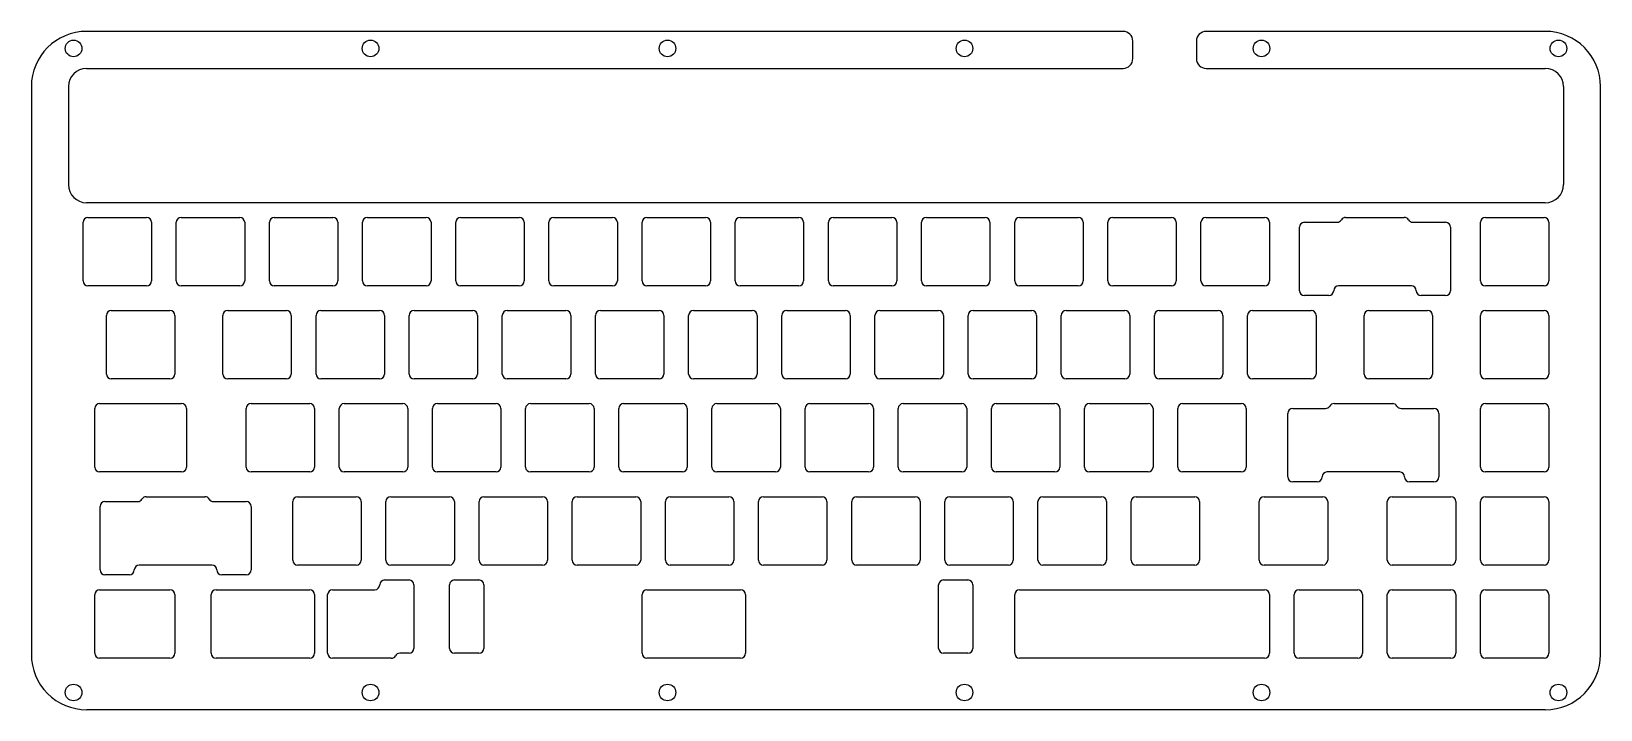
# Model space of a CAD drawing. Extents: x 46 to 367, y -189 to -50.
import ezdxf

# ---------------------------------------------------------------- set-up
doc = ezdxf.new("R2010")
doc.units = 0
doc.header["$MEASUREMENT"] = 0
doc.layers.get('0').update_dxf_attribs({"linetype": 'CONTINUOUS'})

msp = doc.modelspace()

# ---------------------------------------------------------------- linework, layer by layer
at = {"color": 0}
for p, q in [((269, -49.69), (57.07, -49.69)), ((355.35, -49.69), (286, -49.69)), ((271, -55.27), (271, -51.69)), ((284, -51.69), (284, -55.27)), ((57.07, -57.27), (269, -57.27)), ((286, -57.27), (355.35, -57.27)), ((45.77, -61), (45.77, -177.19)), ((366.66, -177.2), (366.66, -61)), ((56.34, -100.77), (56.34, -88.77)), ((57.34, -87.77), (69.34, -87.77)), ((70.34, -88.77), (70.34, -100.77)), ((75.39, -100.77), (75.39, -88.77)), ((76.39, -87.77), (88.39, -87.77)), ((89.39, -88.77), (89.39, -100.77)), ((94.44, -100.77), (94.44, -88.77)), ((95.44, -87.77), (107.44, -87.77)), ((108.44, -88.77), (108.44, -100.77)), ((113.49, -100.77), (113.49, -88.77)), ((114.49, -87.77), (126.49, -87.77)), ((127.49, -88.77), (127.49, -100.77)), ((132.54, -100.77), (132.54, -88.77)), ((133.54, -87.77), (145.54, -87.77)), ((146.54, -88.77), (146.54, -100.77)), ((151.59, -100.77), (151.59, -88.77)), ((152.59, -87.77), (164.59, -87.77)), ((165.59, -88.77), (165.59, -100.77)), ((170.64, -100.77), (170.64, -88.77)), ((171.64, -87.77), (183.64, -87.77)), ((184.64, -88.77), (184.64, -100.77)), ((189.69, -100.77), (189.69, -88.77)), ((190.69, -87.77), (202.69, -87.77)), ((203.69, -88.77), (203.69, -100.77)), ((208.74, -100.77), (208.74, -88.77)), ((209.74, -87.77), (221.74, -87.77)), ((222.74, -88.77), (222.74, -100.77)), ((227.79, -100.77), (227.79, -88.77)), ((228.79, -87.77), (240.79, -87.77)), ((241.79, -88.77), (241.79, -100.77)), ((246.84, -100.77), (246.84, -88.77)), ((247.84, -87.77), (259.84, -87.77)), ((260.84, -88.77), (260.84, -100.77)), ((265.89, -100.77), (265.89, -88.77)), ((266.89, -87.77), (278.89, -87.77)), ((279.89, -88.77), (279.89, -100.77)), ((284.94, -100.77), (284.94, -88.77)), ((285.94, -87.77), (297.94, -87.77)), ((298.94, -88.77), (298.94, -100.77)), ((305.08, -102.77), (305.08, -89.77)), ((306.08, -88.77), (312.79, -88.77)), ((314.52, -87.77), (326.52, -87.77)), ((328.25, -88.77), (334.96, -88.77)), ((335.96, -89.77), (335.96, -102.77)), ((342.09, -100.77), (342.09, -88.77)), ((343.09, -87.77), (355.09, -87.77)), ((356.09, -88.77), (356.09, -100.77)), ((69.34, -101.77), (57.34, -101.77)), ((88.39, -101.77), (76.39, -101.77)), ((107.44, -101.77), (95.44, -101.77)), ((126.49, -101.77), (114.49, -101.77)), ((145.54, -101.77), (133.54, -101.77)), ((164.59, -101.77), (152.59, -101.77)), ((183.64, -101.77), (171.64, -101.77)), ((202.69, -101.77), (190.69, -101.77)), ((221.74, -101.77), (209.74, -101.77)), ((240.79, -101.77), (228.79, -101.77)), ((259.84, -101.77), (247.84, -101.77)), ((278.89, -101.77), (266.89, -101.77)), ((297.94, -101.77), (285.94, -101.77)), ((327.96, -101.77), (313.08, -101.77)), ((355.09, -101.77), (343.09, -101.77)), ((311.08, -103.77), (306.08, -103.77)), ((334.96, -103.77), (329.96, -103.77)), ((61.11, -119.82), (61.11, -107.82)), ((62.11, -106.82), (74.11, -106.82)), ((75.11, -107.82), (75.11, -119.82)), ((84.92, -119.82), (84.92, -107.82)), ((85.92, -106.82), (97.92, -106.82)), ((98.92, -107.82), (98.92, -119.82)), ((103.97, -119.82), (103.97, -107.82)), ((104.97, -106.82), (116.97, -106.82)), ((117.97, -107.82), (117.97, -119.82)), ((123.02, -119.82), (123.02, -107.82)), ((124.02, -106.82), (136.02, -106.82)), ((137.02, -107.82), (137.02, -119.82)), ((142.07, -119.82), (142.07, -107.82)), ((143.07, -106.82), (155.07, -106.82)), ((156.07, -107.82), (156.07, -119.82)), ((161.12, -119.82), (161.12, -107.82)), ((162.12, -106.82), (174.12, -106.82)), ((175.12, -107.82), (175.12, -119.82)), ((180.17, -119.82), (180.17, -107.82)), ((181.17, -106.82), (193.17, -106.82)), ((194.17, -107.82), (194.17, -119.82)), ((199.22, -119.82), (199.22, -107.82)), ((200.22, -106.82), (212.22, -106.82)), ((213.22, -107.82), (213.22, -119.82)), ((218.27, -119.82), (218.27, -107.82)), ((219.27, -106.82), (231.27, -106.82)), ((232.27, -107.82), (232.27, -119.82)), ((237.32, -119.82), (237.32, -107.82)), ((238.32, -106.82), (250.32, -106.82)), ((251.32, -107.82), (251.32, -119.82)), ((256.37, -119.82), (256.37, -107.82)), ((257.37, -106.82), (269.37, -106.82)), ((270.37, -107.82), (270.37, -119.82)), ((275.42, -119.82), (275.42, -107.82)), ((276.42, -106.82), (288.42, -106.82)), ((289.42, -107.82), (289.42, -119.82)), ((294.47, -119.82), (294.47, -107.82)), ((295.47, -106.82), (307.47, -106.82)), ((308.47, -107.82), (308.47, -119.82)), ((318.28, -119.82), (318.28, -107.82)), ((319.28, -106.82), (331.28, -106.82)), ((332.28, -107.82), (332.28, -119.82)), ((342.09, -119.82), (342.09, -107.82)), ((343.09, -106.82), (355.09, -106.82)), ((356.09, -107.82), (356.09, -119.82)), ((74.11, -120.82), (62.11, -120.82)), ((97.92, -120.82), (85.92, -120.82)), ((116.97, -120.82), (104.97, -120.82)), ((136.02, -120.82), (124.02, -120.82)), ((155.07, -120.82), (143.07, -120.82)), ((174.12, -120.82), (162.12, -120.82)), ((193.17, -120.82), (181.17, -120.82)), ((212.22, -120.82), (200.22, -120.82)), ((231.27, -120.82), (219.27, -120.82)), ((250.32, -120.82), (238.32, -120.82)), ((269.37, -120.82), (257.37, -120.82)), ((288.42, -120.82), (276.42, -120.82)), ((307.47, -120.82), (295.47, -120.82)), ((331.28, -120.82), (319.28, -120.82)), ((355.09, -120.82), (343.09, -120.82)), ((58.72, -138.87), (58.72, -126.87)), ((59.72, -125.87), (76.49, -125.87)), ((77.49, -126.87), (77.49, -138.87)), ((89.68, -138.87), (89.68, -126.87)), ((90.68, -125.87), (102.68, -125.87)), ((103.68, -126.87), (103.68, -138.87)), ((108.73, -138.87), (108.73, -126.87)), ((109.73, -125.87), (121.73, -125.87)), ((122.73, -126.87), (122.73, -138.87)), ((127.78, -138.87), (127.78, -126.87)), ((128.78, -125.87), (140.78, -125.87)), ((141.78, -126.87), (141.78, -138.87)), ((146.83, -138.87), (146.83, -126.87)), ((147.83, -125.87), (159.83, -125.87)), ((160.83, -126.87), (160.83, -138.87)), ((165.88, -138.87), (165.88, -126.87)), ((166.88, -125.87), (178.88, -125.87)), ((179.88, -126.87), (179.88, -138.87)), ((184.93, -138.87), (184.93, -126.87)), ((185.93, -125.87), (197.93, -125.87)), ((198.93, -126.87), (198.93, -138.87)), ((203.98, -138.87), (203.98, -126.87)), ((204.98, -125.87), (216.98, -125.87)), ((217.98, -126.87), (217.98, -138.87)), ((223.03, -138.87), (223.03, -126.87)), ((224.03, -125.87), (236.03, -125.87)), ((237.03, -126.87), (237.03, -138.87)), ((242.08, -138.87), (242.08, -126.87)), ((243.08, -125.87), (255.08, -125.87)), ((256.08, -126.87), (256.08, -138.87)), ((261.13, -138.87), (261.13, -126.87)), ((262.13, -125.87), (274.13, -125.87)), ((275.13, -126.87), (275.13, -138.87)), ((280.18, -138.87), (280.18, -126.87)), ((281.18, -125.87), (293.18, -125.87)), ((294.18, -126.87), (294.18, -138.87)), ((302.7, -140.87), (302.7, -127.87)), ((303.7, -126.87), (310.41, -126.87)), ((312.14, -125.87), (324.14, -125.87)), ((325.87, -126.87), (332.58, -126.87)), ((333.58, -127.87), (333.58, -140.87)), ((342.09, -138.87), (342.09, -126.87)), ((343.09, -125.87), (355.09, -125.87)), ((356.09, -126.87), (356.09, -138.87)), ((76.49, -139.87), (59.72, -139.87)), ((102.68, -139.87), (90.68, -139.87)), ((121.73, -139.87), (109.73, -139.87)), ((140.78, -139.87), (128.78, -139.87)), ((159.83, -139.87), (147.83, -139.87)), ((178.88, -139.87), (166.88, -139.87)), ((197.93, -139.87), (185.93, -139.87)), ((216.98, -139.87), (204.98, -139.87)), ((236.03, -139.87), (224.03, -139.87)), ((255.08, -139.87), (243.08, -139.87)), ((274.13, -139.87), (262.13, -139.87)), ((293.18, -139.87), (281.18, -139.87)), ((325.58, -139.87), (310.7, -139.87)), ((355.09, -139.87), (343.09, -139.87)), ((308.7, -141.87), (303.7, -141.87)), ((332.58, -141.87), (327.58, -141.87)), ((59.81, -159.92), (59.81, -146.92)), ((60.81, -145.92), (67.52, -145.92)), ((69.25, -144.92), (81.25, -144.92)), ((82.98, -145.92), (89.69, -145.92)), ((90.69, -146.92), (90.69, -159.92)), ((99.21, -157.92), (99.21, -145.92)), ((100.21, -144.92), (112.21, -144.92)), ((113.21, -145.92), (113.21, -157.92)), ((118.26, -157.92), (118.26, -145.92)), ((119.26, -144.92), (131.26, -144.92)), ((132.26, -145.92), (132.26, -157.92)), ((137.31, -157.92), (137.31, -145.92)), ((138.31, -144.92), (150.31, -144.92)), ((151.31, -145.92), (151.31, -157.92)), ((156.36, -157.92), (156.36, -145.92)), ((157.36, -144.92), (169.36, -144.92)), ((170.36, -145.92), (170.36, -157.92)), ((175.41, -157.92), (175.41, -145.92)), ((176.41, -144.92), (188.41, -144.92)), ((189.41, -145.92), (189.41, -157.92)), ((194.46, -157.92), (194.46, -145.92)), ((195.46, -144.92), (207.46, -144.92)), ((208.46, -145.92), (208.46, -157.92)), ((213.51, -157.92), (213.51, -145.92)), ((214.51, -144.92), (226.51, -144.92)), ((227.51, -145.92), (227.51, -157.92)), ((232.56, -157.92), (232.56, -145.92)), ((233.56, -144.92), (245.56, -144.92)), ((246.56, -145.92), (246.56, -157.92)), ((251.61, -157.92), (251.61, -145.92)), ((252.61, -144.92), (264.61, -144.92)), ((265.61, -145.92), (265.61, -157.92)), ((270.66, -157.92), (270.66, -145.92)), ((271.66, -144.92), (283.66, -144.92)), ((284.66, -145.92), (284.66, -157.92)), ((296.85, -157.92), (296.85, -145.92)), ((297.85, -144.92), (309.85, -144.92)), ((310.85, -145.92), (310.85, -157.92)), ((323.04, -157.92), (323.04, -145.92)), ((324.04, -144.92), (336.04, -144.92)), ((337.04, -145.92), (337.04, -157.92)), ((342.09, -157.92), (342.09, -145.92)), ((343.09, -144.92), (355.09, -144.92)), ((356.09, -145.92), (356.09, -157.92)), ((82.69, -158.92), (67.81, -158.92)), ((112.21, -158.92), (100.21, -158.92)), ((131.26, -158.92), (119.26, -158.92)), ((150.31, -158.92), (138.31, -158.92)), ((169.36, -158.92), (157.36, -158.92)), ((188.41, -158.92), (176.41, -158.92)), ((207.46, -158.92), (195.46, -158.92)), ((226.51, -158.92), (214.51, -158.92)), ((245.56, -158.92), (233.56, -158.92)), ((264.61, -158.92), (252.61, -158.92)), ((283.66, -158.92), (271.66, -158.92)), ((309.85, -158.92), (297.85, -158.92)), ((336.04, -158.92), (324.04, -158.92)), ((355.09, -158.92), (343.09, -158.92)), ((65.81, -160.92), (60.81, -160.92)), ((89.69, -160.92), (84.69, -160.92)), ((117.99, -161.97), (122.99, -161.97)), ((123.99, -162.97), (123.99, -175.97)), ((131.29, -175.97), (131.29, -162.97)), ((132.29, -161.97), (137.29, -161.97)), ((138.29, -162.97), (138.29, -175.97)), ((231.29, -175.97), (231.29, -162.97)), ((232.29, -161.97), (237.29, -161.97)), ((238.29, -162.97), (238.29, -175.97)), ((58.72, -176.97), (58.72, -164.97)), ((59.72, -163.97), (74.11, -163.97)), ((75.11, -164.97), (75.11, -176.97)), ((82.54, -176.97), (82.54, -164.97)), ((83.54, -163.97), (102.68, -163.97)), ((103.68, -164.97), (103.68, -176.97)), ((106.35, -176.97), (106.35, -164.97)), ((107.35, -163.97), (115.99, -163.97)), ((170.64, -176.97), (170.64, -164.97)), ((171.64, -163.97), (190.79, -163.97)), ((191.79, -164.97), (191.79, -176.97)), ((246.84, -176.97), (246.84, -164.97)), ((247.84, -163.97), (297.94, -163.97)), ((298.94, -164.97), (298.94, -176.97)), ((303.99, -176.97), (303.99, -164.97)), ((304.99, -163.97), (316.99, -163.97)), ((317.99, -164.97), (317.99, -176.97)), ((323.04, -176.97), (323.04, -164.97)), ((324.04, -163.97), (336.04, -163.97)), ((337.04, -164.97), (337.04, -176.97)), ((342.09, -176.97), (342.09, -164.97)), ((343.09, -163.97), (355.09, -163.97)), ((356.09, -164.97), (356.09, -176.97)), ((74.11, -177.97), (59.72, -177.97)), ((102.68, -177.97), (83.54, -177.97)), ((119.35, -177.97), (107.35, -177.97)), ((122.99, -176.97), (121.08, -176.97)), ((137.29, -176.97), (132.29, -176.97)), ((190.79, -177.97), (171.64, -177.97)), ((237.29, -176.97), (232.29, -176.97)), ((297.94, -177.97), (247.84, -177.97)), ((316.99, -177.97), (304.99, -177.97)), ((336.04, -177.97), (324.04, -177.97)), ((355.09, -177.97), (343.09, -177.97)), ((57.08, -188.5), (355.35, -188.5))]:
    msp.add_line(p, q, dxfattribs=at)
at = {"linetype": 'Continuous'}
for p, q in [((53.34, -61), (53.34, -81.04)), ((359.09, -61), (359.09, -81.04)), ((355.35, -84.77), (57.07, -84.77))]:
    msp.add_line(p, q, dxfattribs=at)
at = {"color": 0}
for centre in [(54.39, -53.19), (115.12, -53.19), (175.85, -53.19), (236.58, -53.19), (297.31, -53.19), (358.04, -53.19), (54.39, -185), (115.12, -185), (175.85, -185), (236.58, -185), (297.31, -185), (358.04, -185)]:
    msp.add_circle(centre, 1.7, dxfattribs=at)
for centre, radius, start, end in [((57.07, -61), 11.31, 90, 180), ((269, -51.69), 2, 0, 90), ((286, -51.69), 2, 90, 180), ((355.35, -61), 11.31, 0, 90), ((57.07, -61), 3.73, 90, 180), ((269, -55.27), 2, 270, 0), ((286, -55.27), 2, 180, 270), ((355.35, -61), 3.73, 0, 90), ((57.07, -81.04), 3.73, 180, 270), ((355.35, -81.04), 3.73, 270, 0), ((57.34, -88.77), 1, 90, 180), ((69.34, -88.77), 1, 0, 90), ((76.39, -88.77), 1, 90, 180), ((88.39, -88.77), 1, 0, 90), ((95.44, -88.77), 1, 90, 180), ((107.44, -88.77), 1, 0, 90), ((114.49, -88.77), 1, 90, 180), ((126.49, -88.77), 1, 0, 90), ((133.54, -88.77), 1, 90, 180), ((145.54, -88.77), 1, 0, 90), ((152.59, -88.77), 1, 90, 180), ((164.59, -88.77), 1, 0, 90), ((171.64, -88.77), 1, 90, 180), ((183.64, -88.77), 1, 0, 90), ((190.69, -88.77), 1, 90, 180), ((202.69, -88.77), 1, 0, 90), ((209.74, -88.77), 1, 90, 180), ((221.74, -88.77), 1, 0, 90), ((228.79, -88.77), 1, 90, 180), ((240.79, -88.77), 1, 0, 90), ((247.84, -88.77), 1, 90, 180), ((259.84, -88.77), 1, 0, 90), ((266.89, -88.77), 1, 90, 180), ((278.89, -88.77), 1, 0, 90), ((285.94, -88.77), 1, 90, 180), ((297.94, -88.77), 1, 0, 90), ((306.08, -89.77), 1, 90, 180), ((312.79, -87.77), 1, 270, 330), ((314.52, -88.77), 1, 90, 150), ((326.52, -88.77), 1, 30, 90), ((328.25, -87.77), 1, 210, 270), ((334.96, -89.77), 1, 0, 90), ((343.09, -88.77), 1, 90, 180), ((355.09, -88.77), 1, 0, 90), ((57.34, -100.77), 1, 180, 270), ((69.34, -100.77), 1, 270, 0), ((76.39, -100.77), 1, 180, 270), ((88.39, -100.77), 1, 270, 0), ((95.44, -100.77), 1, 180, 270), ((107.44, -100.77), 1, 270, 0), ((114.49, -100.77), 1, 180, 270), ((126.49, -100.77), 1, 270, 0), ((133.54, -100.77), 1, 180, 270), ((145.54, -100.77), 1, 270, 0), ((152.59, -100.77), 1, 180, 270), ((164.59, -100.77), 1, 270, 0), ((171.64, -100.77), 1, 180, 270), ((183.64, -100.77), 1, 270, 0), ((190.69, -100.77), 1, 180, 270), ((202.69, -100.77), 1, 270, 0), ((209.74, -100.77), 1, 180, 270), ((221.74, -100.77), 1, 270, 0), ((228.79, -100.77), 1, 180, 270), ((240.79, -100.77), 1, 270, 0), ((247.84, -100.77), 1, 180, 270), ((259.84, -100.77), 1, 270, 0), ((266.89, -100.77), 1, 180, 270), ((278.89, -100.77), 1, 270, 0), ((285.94, -100.77), 1, 180, 270), ((297.94, -100.77), 1, 270, 0), ((313.08, -102.77), 1, 90, 180), ((327.96, -102.77), 1, 0, 90), ((343.09, -100.77), 1, 180, 270), ((355.09, -100.77), 1, 270, 0), ((306.08, -102.77), 1, 180, 270), ((311.08, -102.77), 1, 270, 0), ((329.96, -102.77), 1, 180, 270), ((334.96, -102.77), 1, 270, 0), ((62.11, -107.82), 1, 90, 180), ((74.11, -107.82), 1, 0, 90), ((85.92, -107.82), 1, 90, 180), ((97.92, -107.82), 1, 0, 90), ((104.97, -107.82), 1, 90, 180), ((116.97, -107.82), 1, 0, 90), ((124.02, -107.82), 1, 90, 180), ((136.02, -107.82), 1, 0, 90), ((143.07, -107.82), 1, 90, 180), ((155.07, -107.82), 1, 0, 90), ((162.12, -107.82), 1, 90, 180), ((174.12, -107.82), 1, 0, 90), ((181.17, -107.82), 1, 90, 180), ((193.17, -107.82), 1, 0, 90), ((200.22, -107.82), 1, 90, 180), ((212.22, -107.82), 1, 0, 90), ((219.27, -107.82), 1, 90, 180), ((231.27, -107.82), 1, 0, 90), ((238.32, -107.82), 1, 90, 180), ((250.32, -107.82), 1, 0, 90), ((257.37, -107.82), 1, 90, 180), ((269.37, -107.82), 1, 0, 90), ((276.42, -107.82), 1, 90, 180), ((288.42, -107.82), 1, 0, 90), ((295.47, -107.82), 1, 90, 180), ((307.47, -107.82), 1, 0, 90), ((319.28, -107.82), 1, 90, 180), ((331.28, -107.82), 1, 0, 90), ((343.09, -107.82), 1, 90, 180), ((355.09, -107.82), 1, 0, 90), ((62.11, -119.82), 1, 180, 270), ((74.11, -119.82), 1, 270, 0), ((85.92, -119.82), 1, 180, 270), ((97.92, -119.82), 1, 270, 0), ((104.97, -119.82), 1, 180, 270), ((116.97, -119.82), 1, 270, 0), ((124.02, -119.82), 1, 180, 270), ((136.02, -119.82), 1, 270, 0), ((143.07, -119.82), 1, 180, 270), ((155.07, -119.82), 1, 270, 0), ((162.12, -119.82), 1, 180, 270), ((174.12, -119.82), 1, 270, 0), ((181.17, -119.82), 1, 180, 270), ((193.17, -119.82), 1, 270, 0), ((200.22, -119.82), 1, 180, 270), ((212.22, -119.82), 1, 270, 0), ((219.27, -119.82), 1, 180, 270), ((231.27, -119.82), 1, 270, 0), ((238.32, -119.82), 1, 180, 270), ((250.32, -119.82), 1, 270, 0), ((257.37, -119.82), 1, 180, 270), ((269.37, -119.82), 1, 270, 0), ((276.42, -119.82), 1, 180, 270), ((288.42, -119.82), 1, 270, 0), ((295.47, -119.82), 1, 180, 270), ((307.47, -119.82), 1, 270, 0), ((319.28, -119.82), 1, 180, 270), ((331.28, -119.82), 1, 270, 0), ((343.09, -119.82), 1, 180, 270), ((355.09, -119.82), 1, 270, 0), ((59.72, -126.87), 1, 90, 180), ((76.49, -126.87), 1, 0, 90), ((90.68, -126.87), 1, 90, 180), ((102.68, -126.87), 1, 0, 90), ((109.73, -126.87), 1, 90, 180), ((121.73, -126.87), 1, 0, 90), ((128.78, -126.87), 1, 90, 180), ((140.78, -126.87), 1, 0, 90), ((147.83, -126.87), 1, 90, 180), ((159.83, -126.87), 1, 0, 90), ((166.88, -126.87), 1, 90, 180), ((178.88, -126.87), 1, 0, 90), ((185.93, -126.87), 1, 90, 180), ((197.93, -126.87), 1, 0, 90), ((204.98, -126.87), 1, 90, 180), ((216.98, -126.87), 1, 0, 90), ((224.03, -126.87), 1, 90, 180), ((236.03, -126.87), 1, 0, 90), ((243.08, -126.87), 1, 90, 180), ((255.08, -126.87), 1, 0, 90), ((262.13, -126.87), 1, 90, 180), ((274.13, -126.87), 1, 0, 90), ((281.18, -126.87), 1, 90, 180), ((293.18, -126.87), 1, 0, 90), ((303.7, -127.87), 1, 90, 180), ((310.41, -125.87), 1, 270, 330), ((312.14, -126.87), 1, 90, 150), ((324.14, -126.87), 1, 30, 90), ((325.87, -125.87), 1, 210, 270), ((332.58, -127.87), 1, 0, 90), ((343.09, -126.87), 1, 90, 180), ((355.09, -126.87), 1, 0, 90), ((59.72, -138.87), 1, 180, 270), ((76.49, -138.87), 1, 270, 0), ((90.68, -138.87), 1, 180, 270), ((102.68, -138.87), 1, 270, 0), ((109.73, -138.87), 1, 180, 270), ((121.73, -138.87), 1, 270, 0), ((128.78, -138.87), 1, 180, 270), ((140.78, -138.87), 1, 270, 0), ((147.83, -138.87), 1, 180, 270), ((159.83, -138.87), 1, 270, 0), ((166.88, -138.87), 1, 180, 270), ((178.88, -138.87), 1, 270, 0), ((185.93, -138.87), 1, 180, 270), ((197.93, -138.87), 1, 270, 0), ((204.98, -138.87), 1, 180, 270), ((216.98, -138.87), 1, 270, 0), ((224.03, -138.87), 1, 180, 270), ((236.03, -138.87), 1, 270, 0), ((243.08, -138.87), 1, 180, 270), ((255.08, -138.87), 1, 270, 0), ((262.13, -138.87), 1, 180, 270), ((274.13, -138.87), 1, 270, 0), ((281.18, -138.87), 1, 180, 270), ((293.18, -138.87), 1, 270, 0), ((303.7, -140.87), 1, 180, 270), ((308.7, -140.87), 1, 270, 0), ((310.7, -140.87), 1, 90, 180), ((325.58, -140.87), 1, 0, 90), ((327.58, -140.87), 1, 180, 270), ((332.58, -140.87), 1, 270, 0), ((343.09, -138.87), 1, 180, 270), ((355.09, -138.87), 1, 270, 0), ((60.81, -146.92), 1, 90, 180), ((67.52, -144.92), 1, 270, 330), ((69.25, -145.92), 1, 90, 150), ((81.25, -145.92), 1, 30, 90), ((82.98, -144.92), 1, 210, 270), ((89.69, -146.92), 1, 0, 90), ((100.21, -145.92), 1, 90, 180), ((112.21, -145.92), 1, 0, 90), ((119.26, -145.92), 1, 90, 180), ((131.26, -145.92), 1, 0, 90), ((138.31, -145.92), 1, 90, 180), ((150.31, -145.92), 1, 0, 90), ((157.36, -145.92), 1, 90, 180), ((169.36, -145.92), 1, 0, 90), ((176.41, -145.92), 1, 90, 180), ((188.41, -145.92), 1, 0, 90), ((195.46, -145.92), 1, 90, 180), ((207.46, -145.92), 1, 0, 90), ((214.51, -145.92), 1, 90, 180), ((226.51, -145.92), 1, 0, 90), ((233.56, -145.92), 1, 90, 180), ((245.56, -145.92), 1, 0, 90), ((252.61, -145.92), 1, 90, 180), ((264.61, -145.92), 1, 0, 90), ((271.66, -145.92), 1, 90, 180), ((283.66, -145.92), 1, 0, 90), ((297.85, -145.92), 1, 90, 180), ((309.85, -145.92), 1, 0, 90), ((324.04, -145.92), 1, 90, 180), ((336.04, -145.92), 1, 0, 90), ((343.09, -145.92), 1, 90, 180), ((355.09, -145.92), 1, 0, 90), ((60.81, -159.92), 1, 180, 270), ((65.81, -159.92), 1, 270, 0), ((67.81, -159.92), 1, 90, 180), ((82.69, -159.92), 1, 0, 90), ((84.69, -159.92), 1, 180, 270), ((89.69, -159.92), 1, 270, 0), ((100.21, -157.92), 1, 180, 270), ((112.21, -157.92), 1, 270, 0), ((119.26, -157.92), 1, 180, 270), ((131.26, -157.92), 1, 270, 0), ((138.31, -157.92), 1, 180, 270), ((150.31, -157.92), 1, 270, 0), ((157.36, -157.92), 1, 180, 270), ((169.36, -157.92), 1, 270, 0), ((176.41, -157.92), 1, 180, 270), ((188.41, -157.92), 1, 270, 0), ((195.46, -157.92), 1, 180, 270), ((207.46, -157.92), 1, 270, 0), ((214.51, -157.92), 1, 180, 270), ((226.51, -157.92), 1, 270, 0), ((233.56, -157.92), 1, 180, 270), ((245.56, -157.92), 1, 270, 0), ((252.61, -157.92), 1, 180, 270), ((264.61, -157.92), 1, 270, 0), ((271.66, -157.92), 1, 180, 270), ((283.66, -157.92), 1, 270, 0), ((297.85, -157.92), 1, 180, 270), ((309.85, -157.92), 1, 270, 0), ((324.04, -157.92), 1, 180, 270), ((336.04, -157.92), 1, 270, 0), ((343.09, -157.92), 1, 180, 270), ((355.09, -157.92), 1, 270, 0), ((115.99, -162.97), 1, 270, 0), ((117.99, -162.97), 1, 90, 180), ((122.99, -162.97), 1, 0, 90), ((132.29, -162.97), 1, 90, 180), ((137.29, -162.97), 1, 0, 90), ((232.29, -162.97), 1, 90, 180), ((237.29, -162.97), 1, 0, 90), ((59.72, -164.97), 1, 90, 180), ((74.11, -164.97), 1, 0, 90), ((83.54, -164.97), 1, 90, 180), ((102.68, -164.97), 1, 0, 90), ((107.35, -164.97), 1, 90, 180), ((171.64, -164.97), 1, 90, 180), ((190.79, -164.97), 1, 0, 90), ((247.84, -164.97), 1, 90, 180), ((297.94, -164.97), 1, 0, 90), ((304.99, -164.97), 1, 90, 180), ((316.99, -164.97), 1, 0, 90), ((324.04, -164.97), 1, 90, 180), ((336.04, -164.97), 1, 0, 90), ((343.09, -164.97), 1, 90, 180), ((355.09, -164.97), 1, 0, 90), ((122.99, -175.97), 1, 270, 0), ((132.29, -175.97), 1, 180, 270), ((137.29, -175.97), 1, 270, 0), ((232.29, -175.97), 1, 180, 270), ((237.29, -175.97), 1, 270, 0), ((57.07, -177.2), 11.31, 179.9838, 270.0129), ((59.72, -176.97), 1, 180, 270), ((74.11, -176.97), 1, 270, 0), ((83.54, -176.97), 1, 180, 270), ((102.68, -176.97), 1, 270, 0), ((107.35, -176.97), 1, 180, 270), ((119.35, -176.97), 1, 270, 330), ((121.08, -177.97), 1, 90, 150), ((171.64, -176.97), 1, 180, 270), ((190.79, -176.97), 1, 270, 0), ((247.84, -176.97), 1, 180, 270), ((297.94, -176.97), 1, 270, 0), ((304.99, -176.97), 1, 180, 270), ((316.99, -176.97), 1, 270, 0), ((324.04, -176.97), 1, 180, 270), ((336.04, -176.97), 1, 270, 0), ((343.09, -176.97), 1, 180, 270), ((355.09, -176.97), 1, 270, 0), ((355.35, -177.2), 11.31, 270, 0)]:
    msp.add_arc(centre, radius, start, end, dxfattribs=at)

doc.saveas('drawing.dxf')
